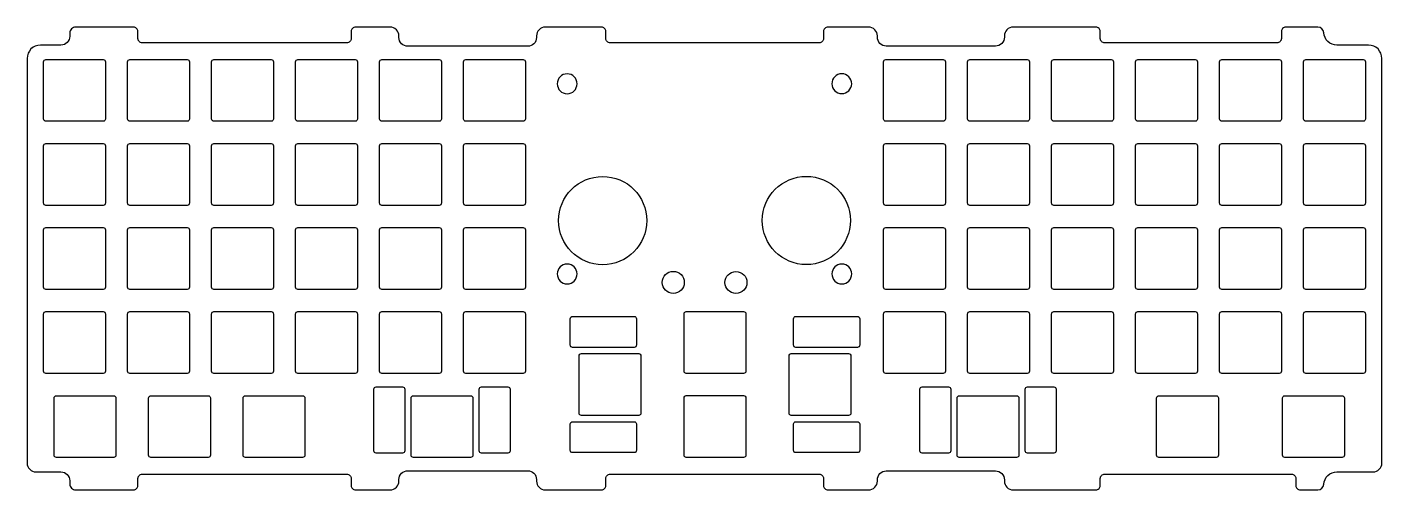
# Model space of a CAD drawing. Header units: millimetres. Extents: x -154 to 154, y -52 to 52.
import ezdxf

# ---------------------------------------------------------------- set-up
doc = ezdxf.new("R2010")
doc.units = ezdxf.units.MM
doc.layers.get('0').update_dxf_attribs({"color": 4, "lineweight": 25})

msp = doc.modelspace()

# ---------------------------------------------------------------- linework, layer by layer
msp.add_lwpolyline([(-38.1, 50.1, -0.414214), (-40.1, 48.1), (-67.3, 48.1, -0.414214), (-69.3, 50.1), (-69.3, 50.45, 0.414214), (-71.3, 52.45), (-79.13, 52.45, 0.414214), (-80.13, 51.45), (-80.13, 49.87, -0.414214), (-81.13, 48.87), (-127.49, 48.87, -0.414214), (-128.49, 49.87), (-128.49, 51.45, 0.414214), (-129.49, 52.45), (-142.59, 52.45, 0.414214), (-143.94, 51.1), (-143.94, 50.37, -0.414214), (-145.94, 48.37), (-150.62, 48.37, 0.414214), (-153.62, 45.37), (-153.62, -46.37, 0.414214), (-151.62, -48.37), (-145.94, -48.37, -0.414214), (-143.94, -50.37), (-143.94, -51.1, 0.414214), (-142.59, -52.45), (-129.49, -52.45, 0.414214), (-128.49, -51.45), (-128.49, -49.87, -0.414214), (-127.49, -48.87), (-81.13, -48.87, -0.414214), (-80.13, -49.87), (-80.13, -51.45, 0.414214), (-79.13, -52.45), (-71.3, -52.45, 0.414214), (-69.3, -50.45), (-69.3, -50.1, -0.414214), (-67.3, -48.1), (-40.1, -48.1, -0.414214), (-38.1, -50.1), (-38.1, -50.45, 0.414214), (-36.1, -52.45), (-23.36, -52.45, 0.414214), (-22.36, -51.45), (-22.36, -49.87, -0.414214), (-21.36, -48.87), (26, -48.87, -0.414214), (27, -49.87), (27, -51.45, 0.414214), (28, -52.45), (37.2, -52.45, 0.414214), (39.2, -50.45), (39.2, -50.15, -0.414214), (41.2, -48.15), (66, -48.15, -0.414214), (68, -50.15), (68, -50.45, 0.414214), (70, -52.45), (88.76, -52.45, 0.414214), (89.76, -51.45), (89.76, -49.87, -0.414214), (90.76, -48.87), (133.12, -48.87, -0.414214), (134.12, -49.87), (134.12, -51.45, 0.414214), (135.12, -52.45), (139.1, -52.45, 0.396255), (140.44, -51.18, -0.396255), (143.44, -48.37), (151.62, -48.37, 0.414214), (153.62, -46.37), (153.62, 45.37, 0.414214), (150.62, 48.37), (143.44, 48.37, -0.396255), (140.44, 51.18, 0.396255), (139.1, 52.45), (131.83, 52.45, 0.414214), (130.82, 51.45), (130.82, 49.87, -0.414214), (129.83, 48.87), (90.76, 48.87, -0.414214), (89.76, 49.87), (89.76, 51.45, 0.414214), (88.76, 52.45), (70, 52.45, 0.414214), (68, 50.45), (68, 50.15, -0.414214), (66, 48.15), (41.2, 48.15, -0.414214), (39.2, 50.15), (39.2, 50.45, 0.414214), (37.2, 52.45), (28, 52.45, 0.414214), (27, 51.45), (27, 49.87, -0.414214), (26, 48.87), (-21.36, 48.87, -0.414214), (-22.36, 49.87), (-22.36, 51.45, 0.414214), (-23.36, 52.45), (-36.1, 52.45, 0.414214), (-38.1, 50.45)], format="xyb", close=True)
at = {"flags": 128}
msp.add_lwpolyline([(-152.4, 47.63), (-152.4, 47.63)], close=True, dxfattribs=at)
msp.add_lwpolyline([(-152.4, 47.63), (-152.4, 47.63)], close=True, dxfattribs=at)
for points in [[(-136.37, 45.1, -0.414214), (-135.87, 44.6), (-135.87, 31.6, -0.414214), (-136.37, 31.1), (-149.37, 31.1, -0.414214), (-149.87, 31.6), (-149.87, 44.6, -0.414214), (-149.37, 45.1)], [(-117.32, 45.1, -0.414214), (-116.82, 44.6), (-116.82, 31.6, -0.414214), (-117.32, 31.1), (-130.32, 31.1, -0.414214), (-130.82, 31.6), (-130.82, 44.6, -0.414214), (-130.32, 45.1)], [(-98.27, 45.1, -0.414214), (-97.77, 44.6), (-97.77, 31.6, -0.414214), (-98.27, 31.1), (-111.27, 31.1, -0.414214), (-111.77, 31.6), (-111.77, 44.6, -0.414214), (-111.27, 45.1)], [(-79.22, 45.1, -0.414214), (-78.72, 44.6), (-78.72, 31.6, -0.414214), (-79.22, 31.1), (-92.22, 31.1, -0.414214), (-92.72, 31.6), (-92.72, 44.6, -0.414214), (-92.22, 45.1)], [(-60.17, 45.1, -0.414214), (-59.67, 44.6), (-59.67, 31.6, -0.414214), (-60.17, 31.1), (-73.17, 31.1, -0.414214), (-73.67, 31.6), (-73.67, 44.6, -0.414214), (-73.17, 45.1)], [(-41.13, 45.1, -0.414214), (-40.63, 44.6), (-40.63, 31.6, -0.414214), (-41.13, 31.1), (-54.13, 31.1, -0.414214), (-54.63, 31.6), (-54.63, 44.6, -0.414214), (-54.13, 45.1)], [(54.12, 45.1, -0.414214), (54.62, 44.6), (54.62, 31.6, -0.414214), (54.12, 31.1), (41.12, 31.1, -0.414214), (40.62, 31.6), (40.62, 44.6, -0.414214), (41.12, 45.1)], [(73.18, 45.1, -0.414214), (73.68, 44.6), (73.68, 31.6, -0.414214), (73.18, 31.1), (60.18, 31.1, -0.414214), (59.68, 31.6), (59.68, 44.6, -0.414214), (60.18, 45.1)], [(92.23, 45.1, -0.414214), (92.73, 44.6), (92.73, 31.6, -0.414214), (92.23, 31.1), (79.23, 31.1, -0.414214), (78.73, 31.6), (78.73, 44.6, -0.414214), (79.23, 45.1)], [(111.28, 45.1, -0.414214), (111.78, 44.6), (111.78, 31.6, -0.414214), (111.28, 31.1), (98.28, 31.1, -0.414214), (97.78, 31.6), (97.78, 44.6, -0.414214), (98.28, 45.1)], [(130.33, 45.1, -0.414214), (130.82, 44.6), (130.82, 31.6, -0.414214), (130.33, 31.1), (117.33, 31.1, -0.414214), (116.83, 31.6), (116.83, 44.6, -0.414214), (117.33, 45.1)], [(149.38, 45.1, -0.414214), (149.88, 44.6), (149.88, 31.6, -0.414214), (149.38, 31.1), (136.38, 31.1, -0.414214), (135.88, 31.6), (135.88, 44.6, -0.414214), (136.38, 45.1)], [(-33.4, 39.6, 1), (-28.9, 39.6, 1)], [(28.88, 39.62, 1), (33.38, 39.62, 1)], [(-136.37, 26.05, -0.414214), (-135.87, 25.55), (-135.87, 12.55, -0.414214), (-136.37, 12.05), (-149.37, 12.05, -0.414214), (-149.87, 12.55), (-149.87, 25.55, -0.414214), (-149.37, 26.05)], [(-117.32, 26.05, -0.414214), (-116.82, 25.55), (-116.82, 12.55, -0.414214), (-117.32, 12.05), (-130.32, 12.05, -0.414214), (-130.82, 12.55), (-130.82, 25.55, -0.414214), (-130.32, 26.05)], [(-98.27, 26.05, -0.414214), (-97.77, 25.55), (-97.77, 12.55, -0.414214), (-98.27, 12.05), (-111.27, 12.05, -0.414214), (-111.77, 12.55), (-111.77, 25.55, -0.414214), (-111.27, 26.05)], [(-79.22, 26.05, -0.414214), (-78.72, 25.55), (-78.72, 12.55, -0.414214), (-79.22, 12.05), (-92.22, 12.05, -0.414214), (-92.72, 12.55), (-92.72, 25.55, -0.414214), (-92.22, 26.05)], [(-60.17, 26.05, -0.414214), (-59.67, 25.55), (-59.67, 12.55, -0.414214), (-60.17, 12.05), (-73.17, 12.05, -0.414214), (-73.67, 12.55), (-73.67, 25.55, -0.414214), (-73.17, 26.05)], [(-41.13, 26.05, -0.414214), (-40.63, 25.55), (-40.63, 12.55, -0.414214), (-41.13, 12.05), (-54.13, 12.05, -0.414214), (-54.63, 12.55), (-54.63, 25.55, -0.414214), (-54.13, 26.05)], [(54.12, 26.05, -0.414214), (54.62, 25.55), (54.62, 12.55, -0.414214), (54.12, 12.05), (41.12, 12.05, -0.414214), (40.62, 12.55), (40.62, 25.55, -0.414214), (41.12, 26.05)], [(73.18, 26.05, -0.414214), (73.68, 25.55), (73.68, 12.55, -0.414214), (73.18, 12.05), (60.18, 12.05, -0.414214), (59.68, 12.55), (59.68, 25.55, -0.414214), (60.18, 26.05)], [(92.23, 26.05, -0.414214), (92.73, 25.55), (92.73, 12.55, -0.414214), (92.23, 12.05), (79.23, 12.05, -0.414214), (78.73, 12.55), (78.73, 25.55, -0.414214), (79.23, 26.05)], [(111.28, 26.05, -0.414214), (111.78, 25.55), (111.78, 12.55, -0.414214), (111.28, 12.05), (98.28, 12.05, -0.414214), (97.78, 12.55), (97.78, 25.55, -0.414214), (98.28, 26.05)], [(130.33, 26.05, -0.414214), (130.82, 25.55), (130.82, 12.55, -0.414214), (130.33, 12.05), (117.33, 12.05, -0.414214), (116.83, 12.55), (116.83, 25.55, -0.414214), (117.33, 26.05)], [(149.38, 26.05, -0.414214), (149.88, 25.55), (149.88, 12.55, -0.414214), (149.38, 12.05), (136.38, 12.05, -0.414214), (135.88, 12.55), (135.88, 25.55, -0.414214), (136.38, 26.05)], [(-136.37, 7, -0.414214), (-135.87, 6.5), (-135.87, -6.5, -0.414214), (-136.37, -7), (-149.37, -7, -0.414214), (-149.87, -6.5), (-149.87, 6.5, -0.414214), (-149.37, 7)], [(-117.32, 7, -0.414214), (-116.82, 6.5), (-116.82, -6.5, -0.414214), (-117.32, -7), (-130.32, -7, -0.414214), (-130.82, -6.5), (-130.82, 6.5, -0.414214), (-130.32, 7)], [(-98.27, 7, -0.414214), (-97.77, 6.5), (-97.77, -6.5, -0.414214), (-98.27, -7), (-111.27, -7, -0.414214), (-111.77, -6.5), (-111.77, 6.5, -0.414214), (-111.27, 7)], [(-79.22, 7, -0.414214), (-78.72, 6.5), (-78.72, -6.5, -0.414214), (-79.22, -7), (-92.22, -7, -0.414214), (-92.72, -6.5), (-92.72, 6.5, -0.414214), (-92.22, 7)], [(-60.17, 7, -0.414214), (-59.67, 6.5), (-59.67, -6.5, -0.414214), (-60.17, -7), (-73.17, -7, -0.414214), (-73.67, -6.5), (-73.67, 6.5, -0.414214), (-73.17, 7)], [(-41.13, 7, -0.414214), (-40.63, 6.5), (-40.63, -6.5, -0.414214), (-41.13, -7), (-54.13, -7, -0.414214), (-54.63, -6.5), (-54.63, 6.5, -0.414214), (-54.13, 7)], [(54.12, 7, -0.414214), (54.62, 6.5), (54.62, -6.5, -0.414214), (54.12, -7), (41.12, -7, -0.414214), (40.62, -6.5), (40.62, 6.5, -0.414214), (41.12, 7)], [(73.18, 7, -0.414214), (73.68, 6.5), (73.68, -6.5, -0.414214), (73.18, -7), (60.18, -7, -0.414214), (59.68, -6.5), (59.68, 6.5, -0.414214), (60.18, 7)], [(92.23, 7, -0.414214), (92.73, 6.5), (92.73, -6.5, -0.414214), (92.23, -7), (79.23, -7, -0.414214), (78.73, -6.5), (78.73, 6.5, -0.414214), (79.23, 7)], [(111.28, 7, -0.414214), (111.78, 6.5), (111.78, -6.5, -0.414214), (111.28, -7), (98.28, -7, -0.414214), (97.78, -6.5), (97.78, 6.5, -0.414214), (98.28, 7)], [(130.33, 7, -0.414214), (130.82, 6.5), (130.82, -6.5, -0.414214), (130.33, -7), (117.33, -7, -0.414214), (116.83, -6.5), (116.83, 6.5, -0.414214), (117.33, 7)], [(149.38, 7, -0.414214), (149.88, 6.5), (149.88, -6.5, -0.414214), (149.38, -7), (136.38, -7, -0.414214), (135.88, -6.5), (135.88, 6.5, -0.414214), (136.38, 7)], [(-33.39, -3.51, 1), (-28.89, -3.51, 1)], [(28.89, -3.51, 1), (33.39, -3.51, 1)], [(-136.37, -12.05, -0.414214), (-135.87, -12.55), (-135.87, -25.55, -0.414214), (-136.37, -26.05), (-149.37, -26.05, -0.414214), (-149.87, -25.55), (-149.87, -12.55, -0.414214), (-149.37, -12.05)], [(-117.32, -12.05, -0.414214), (-116.82, -12.55), (-116.82, -25.55, -0.414214), (-117.32, -26.05), (-130.32, -26.05, -0.414214), (-130.82, -25.55), (-130.82, -12.55, -0.414214), (-130.32, -12.05)], [(-98.27, -12.05, -0.414214), (-97.77, -12.55), (-97.77, -25.55, -0.414214), (-98.27, -26.05), (-111.27, -26.05, -0.414214), (-111.77, -25.55), (-111.77, -12.55, -0.414214), (-111.27, -12.05)], [(-79.22, -12.05, -0.414214), (-78.72, -12.55), (-78.72, -25.55, -0.414214), (-79.22, -26.05), (-92.22, -26.05, -0.414214), (-92.72, -25.55), (-92.72, -12.55, -0.414214), (-92.22, -12.05)], [(-60.17, -12.05, -0.414214), (-59.67, -12.55), (-59.67, -25.55, -0.414214), (-60.17, -26.05), (-73.17, -26.05, -0.414214), (-73.67, -25.55), (-73.67, -12.55, -0.414214), (-73.17, -12.05)], [(-41.13, -12.05, -0.414214), (-40.63, -12.55), (-40.63, -25.55, -0.414214), (-41.13, -26.05), (-54.13, -26.05, -0.414214), (-54.63, -25.55), (-54.63, -12.55, -0.414214), (-54.13, -12.05)], [(8.88, -12.04, -0.414214), (9.38, -12.54), (9.38, -25.54, -0.414214), (8.88, -26.04), (-4.12, -26.04, -0.414214), (-4.62, -25.54), (-4.62, -12.54, -0.414214), (-4.12, -12.04)], [(54.12, -12.05, -0.414214), (54.62, -12.55), (54.62, -25.55, -0.414214), (54.12, -26.05), (41.12, -26.05, -0.414214), (40.62, -25.55), (40.62, -12.55, -0.414214), (41.12, -12.05)], [(73.18, -12.05, -0.414214), (73.68, -12.55), (73.68, -25.55, -0.414214), (73.18, -26.05), (60.18, -26.05, -0.414214), (59.68, -25.55), (59.68, -12.55, -0.414214), (60.18, -12.05)], [(92.23, -12.05, -0.414214), (92.73, -12.55), (92.73, -25.55, -0.414214), (92.23, -26.05), (79.23, -26.05, -0.414214), (78.73, -25.55), (78.73, -12.55, -0.414214), (79.23, -12.05)], [(111.28, -12.05, -0.414214), (111.78, -12.55), (111.78, -25.55, -0.414214), (111.28, -26.05), (98.28, -26.05, -0.414214), (97.78, -25.55), (97.78, -12.55, -0.414214), (98.28, -12.05)], [(130.33, -12.05, -0.414214), (130.82, -12.55), (130.82, -25.55, -0.414214), (130.33, -26.05), (117.33, -26.05, -0.414214), (116.83, -25.55), (116.83, -12.55, -0.414214), (117.33, -12.05)], [(149.38, -12.05, -0.414214), (149.88, -12.55), (149.88, -25.55, -0.414214), (149.38, -26.05), (136.38, -26.05, -0.414214), (135.88, -25.55), (135.88, -12.55, -0.414214), (136.38, -12.05)], [(-15.43, -19.64, -0.414214), (-15.93, -20.14), (-29.93, -20.14, -0.414214), (-30.43, -19.64), (-30.43, -13.64, -0.414214), (-29.93, -13.14), (-15.93, -13.14, -0.414214), (-15.43, -13.64)], [(20.19, -13.64, -0.414214), (20.69, -13.14), (34.69, -13.14, -0.414214), (35.19, -13.64), (35.19, -19.64, -0.414214), (34.69, -20.14), (20.69, -20.14, -0.414214), (20.19, -19.64)], [(-14.43, -35.07, -0.414214), (-14.93, -35.57), (-27.93, -35.57, -0.414214), (-28.43, -35.07), (-28.43, -22.07, -0.414214), (-27.93, -21.57), (-14.93, -21.57, -0.414214), (-14.43, -22.07)], [(19.19, -22.07, -0.414214), (19.69, -21.57), (32.69, -21.57, -0.414214), (33.19, -22.07), (33.19, -35.07, -0.414214), (32.69, -35.57), (19.69, -35.57, -0.414214), (19.19, -35.07)], [(-68.47, -29.1, -0.414214), (-67.97, -29.6), (-67.97, -43.6, -0.414214), (-68.47, -44.1), (-74.47, -44.1, -0.414214), (-74.97, -43.6), (-74.97, -29.6, -0.414214), (-74.47, -29.1)], [(-44.59, -29.1, -0.414214), (-44.09, -29.6), (-44.09, -43.6, -0.414214), (-44.59, -44.1), (-50.59, -44.1, -0.414214), (-51.09, -43.6), (-51.09, -29.6, -0.414214), (-50.59, -29.1)], [(55.36, -29.1, -0.414214), (55.86, -29.6), (55.86, -43.6, -0.414214), (55.36, -44.1), (49.36, -44.1, -0.414214), (48.86, -43.6), (48.86, -29.6, -0.414214), (49.36, -29.1)], [(79.23, -29.1, -0.414214), (79.73, -29.6), (79.73, -43.6, -0.414214), (79.23, -44.1), (73.23, -44.1, -0.414214), (72.73, -43.6), (72.73, -29.6, -0.414214), (73.23, -29.1)], [(-133.99, -31.1, -0.414214), (-133.49, -31.6), (-133.49, -44.6, -0.414214), (-133.99, -45.1), (-146.99, -45.1, -0.414214), (-147.49, -44.6), (-147.49, -31.6, -0.414214), (-146.99, -31.1)], [(-112.56, -31.1, -0.414214), (-112.06, -31.6), (-112.06, -44.6, -0.414214), (-112.56, -45.1), (-125.56, -45.1, -0.414214), (-126.06, -44.6), (-126.06, -31.6, -0.414214), (-125.56, -31.1)], [(-91.13, -31.1, -0.414214), (-90.63, -31.6), (-90.63, -44.6, -0.414214), (-91.13, -45.1), (-104.13, -45.1, -0.414214), (-104.63, -44.6), (-104.63, -31.6, -0.414214), (-104.13, -31.1)], [(-53.03, -31.1, -0.414214), (-52.53, -31.6), (-52.53, -44.6, -0.414214), (-53.03, -45.1), (-66.03, -45.1, -0.414214), (-66.53, -44.6), (-66.53, -31.6, -0.414214), (-66.03, -31.1)], [(8.88, -31.09, -0.414214), (9.38, -31.59), (9.38, -44.59, -0.414214), (8.88, -45.09), (-4.12, -45.09, -0.414214), (-4.62, -44.59), (-4.62, -31.59, -0.414214), (-4.12, -31.09)], [(70.79, -31.1, -0.414214), (71.29, -31.6), (71.29, -44.6, -0.414214), (70.79, -45.1), (57.79, -45.1, -0.414214), (57.29, -44.6), (57.29, -31.6, -0.414214), (57.79, -31.1)], [(116.04, -31.1, -0.414214), (116.54, -31.6), (116.54, -44.6, -0.414214), (116.04, -45.1), (103.04, -45.1, -0.414214), (102.54, -44.6), (102.54, -31.6, -0.414214), (103.04, -31.1)], [(144.61, -31.1, -0.414214), (145.11, -31.6), (145.11, -44.6, -0.414214), (144.61, -45.1), (131.61, -45.1, -0.414214), (131.11, -44.6), (131.11, -31.6, -0.414214), (131.61, -31.1)], [(-15.43, -43.51, -0.414214), (-15.93, -44.01), (-29.93, -44.01, -0.414214), (-30.43, -43.51), (-30.43, -37.51, -0.414214), (-29.93, -37.01), (-15.93, -37.01, -0.414214), (-15.43, -37.51)], [(20.19, -37.51, -0.414214), (20.69, -37.01), (34.69, -37.01, -0.414214), (35.19, -37.51), (35.19, -43.51, -0.414214), (34.69, -44.01), (20.69, -44.01, -0.414214), (20.19, -43.51)]]:
    msp.add_lwpolyline(points, format="xyb", close=True, dxfattribs=at)
for centre, radius in [((-23.09, 8.6), 10), ((23.1, 8.62), 10), ((-7.09, -5.43), 2.5), ((7.13, -5.44), 2.5)]:
    msp.add_circle(centre, radius)

doc.saveas('drawing.dxf')
